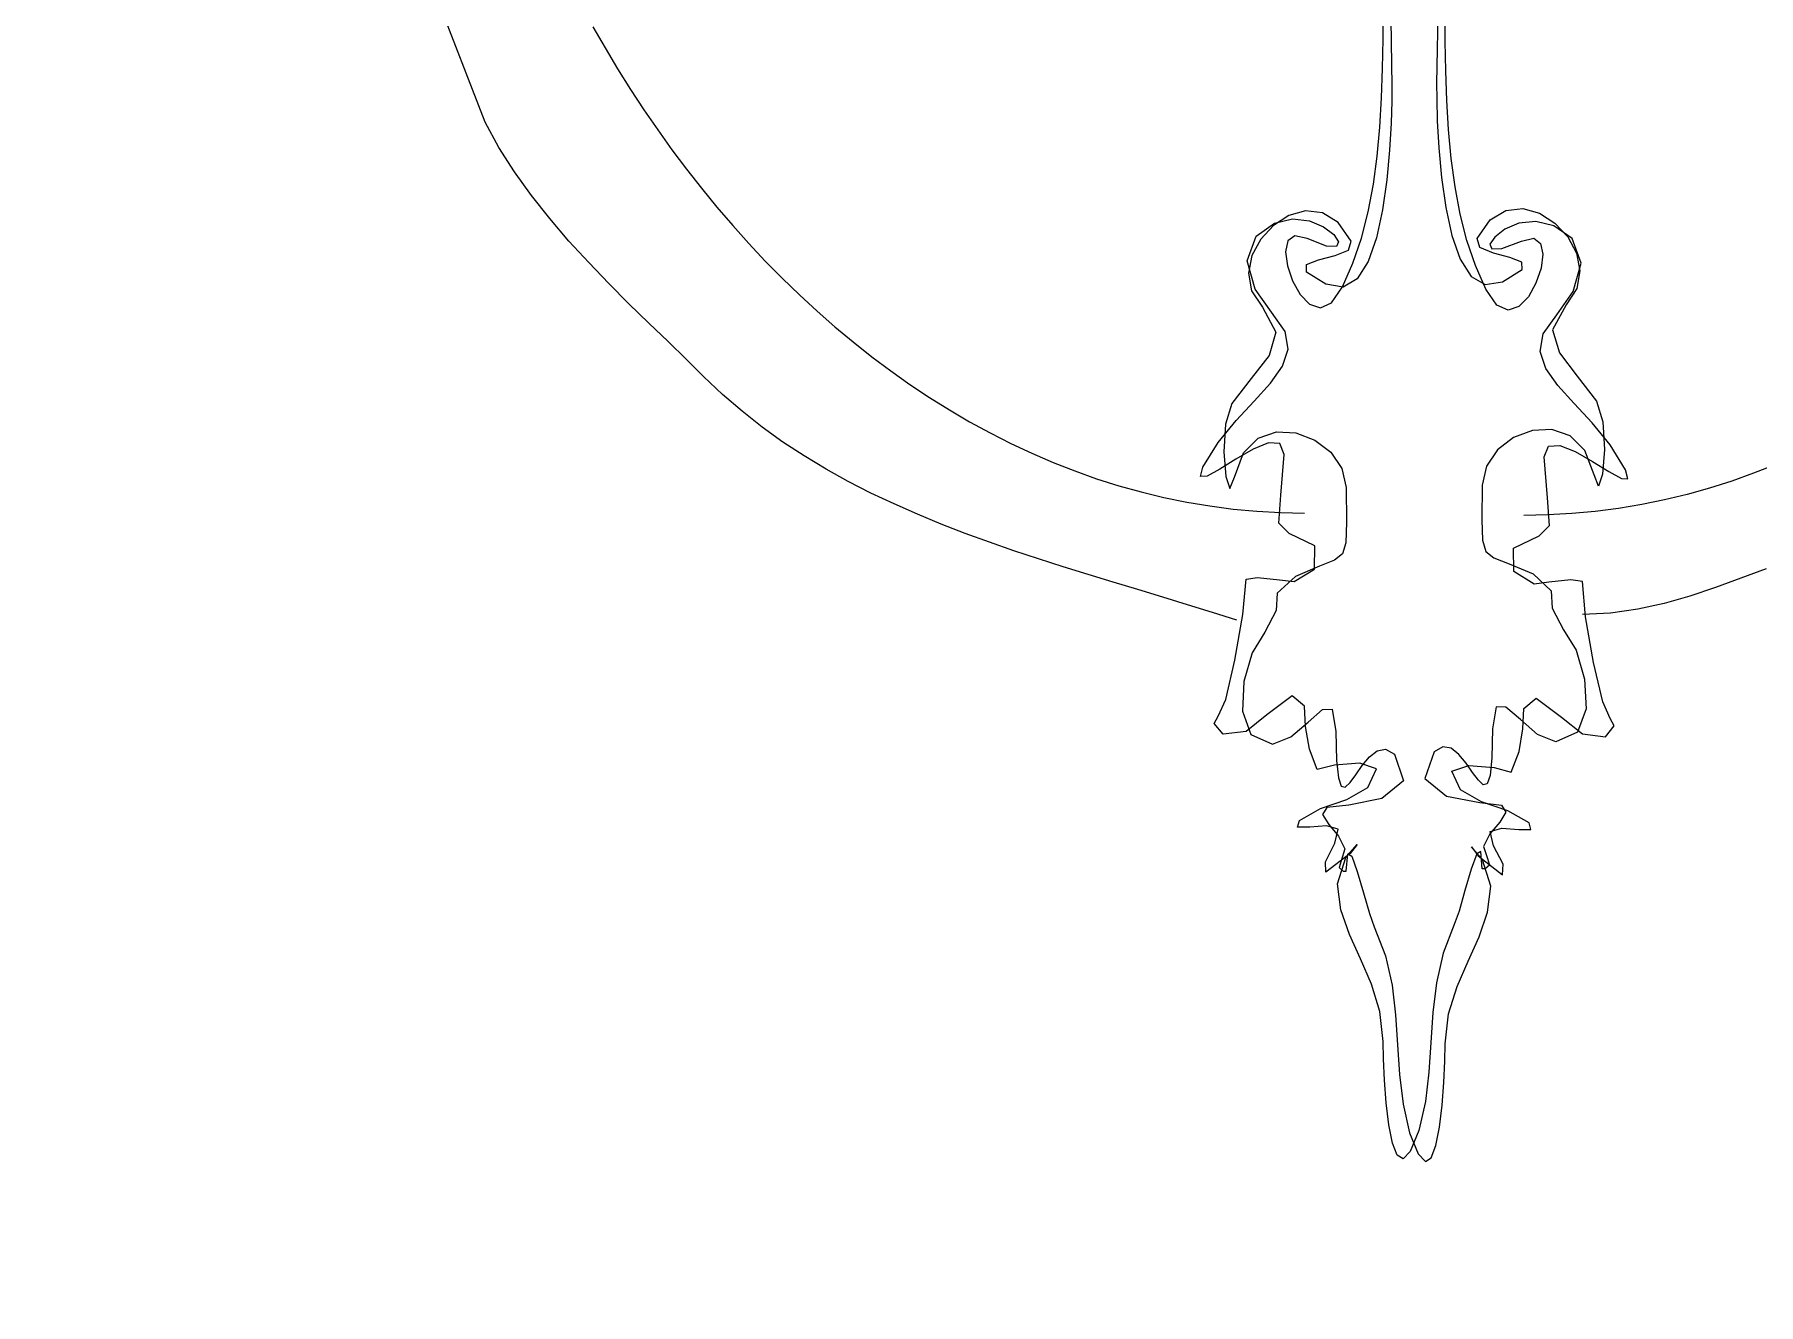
# Model space of a CAD drawing. Header units: centimetres. Extents: x -377343 to 693706, y 194584 to 813780.
# Drawn here: x 142257.5 to 142486.8, y 492334.6 to 492503.4 of the extents above; entities that cross this region are included whole.
import ezdxf

# ---------------------------------------------------------------- set-up
doc = ezdxf.new("R2010")
doc.units = ezdxf.units.CM
doc.layers.add('PIPA', color=11, linetype='Continuous')
doc.layers.add('TEXT', color=7, linetype='Continuous')

msp = doc.modelspace()

# ---------------------------------------------------------------- linework, layer by layer
at = {"layer": 'PIPA', "lineweight": 35, "extrusion": (0, 0.816497, 0.57735), "elevation": 193451.324}
msp.add_lwpolyline([(-421704.212, -325591.681), (-159560.265, -63447.734), (377343.333, -600351.331), (-158232.47, -1135927.133), (-693706.405, -600453.199), (-454216.825, -360963.619)], dxfattribs=at)
at = {"layer": 'TEXT', "color": 2, "linetype": 'Continuous', "lineweight": 13}
for p, q in [((142317.46, 492491.75), (142299.894, 492537.018)), ((142437.386, 492536.094), (142438.062, 492496.57)), ((142437.386, 492536.094), (142438.062, 492496.57)), ((142444.681, 492536.412), (142444.005, 492496.888)), ((142444.681, 492536.412), (142444.005, 492496.888)), ((142331.791, 492504.444), (142333.402, 492501.634)), ((142331.791, 492504.444), (142333.402, 492501.634)), ((142436.897, 492502.808), (142436.911, 492506.684)), ((142436.897, 492502.808), (142436.911, 492506.684)), ((142445.171, 492502.489), (142445.156, 492506.366)), ((142445.171, 492502.489), (142445.156, 492506.366)), ((142436.835, 492498.898), (142436.897, 492502.808)), ((142436.835, 492498.898), (142436.897, 492502.808)), ((142445.232, 492498.58), (142445.171, 492502.489)), ((142445.232, 492498.58), (142445.171, 492502.489)), ((142333.402, 492501.634), (142335.07, 492498.855)), ((142333.402, 492501.634), (142335.07, 492498.855)), ((142335.07, 492498.855), (142336.794, 492496.109)), ((142335.07, 492498.855), (142336.794, 492496.109)), ((142436.701, 492494.985), (142436.835, 492498.898)), ((142436.701, 492494.985), (142436.835, 492498.898)), ((142445.366, 492494.667), (142445.232, 492498.58)), ((142445.366, 492494.667), (142445.232, 492498.58)), ((142336.794, 492496.109), (142338.574, 492493.4)), ((142336.794, 492496.109), (142338.574, 492493.4)), ((142438.062, 492496.57), (142438.044, 492494.573)), ((142438.062, 492496.57), (142438.044, 492494.573)), ((142444.005, 492496.888), (142444.023, 492494.891)), ((142444.005, 492496.888), (142444.023, 492494.891)), ((142338.574, 492493.4), (142340.408, 492490.728)), ((142338.574, 492493.4), (142340.408, 492490.728)), ((142436.468, 492491.096), (142436.701, 492494.985)), ((142436.468, 492491.096), (142436.701, 492494.985)), ((142438.044, 492494.573), (142437.959, 492491.624)), ((142438.044, 492494.573), (142437.959, 492491.624)), ((142444.023, 492494.891), (142444.108, 492491.942)), ((142444.023, 492494.891), (142444.108, 492491.942)), ((142445.599, 492490.778), (142445.366, 492494.667)), ((142445.599, 492490.778), (142445.366, 492494.667)), ((142319.284, 492488.415), (142317.46, 492491.75)), ((142340.408, 492490.728), (142342.297, 492488.098)), ((142340.408, 492490.728), (142342.297, 492488.098)), ((142436.109, 492487.26), (142436.468, 492491.096)), ((142436.109, 492487.26), (142436.468, 492491.096)), ((142437.959, 492491.624), (142437.761, 492488.026)), ((142437.959, 492491.624), (142437.761, 492488.026)), ((142444.108, 492491.942), (142444.306, 492488.344)), ((142444.108, 492491.942), (142444.306, 492488.344)), ((142445.958, 492486.942), (142445.599, 492490.778)), ((142445.958, 492486.942), (142445.599, 492490.778)), ((142321.349, 492485.166), (142319.284, 492488.415)), ((142342.297, 492488.098), (142344.239, 492485.511)), ((142342.297, 492488.098), (142344.239, 492485.511)), ((142435.598, 492483.505), (142436.109, 492487.26)), ((142435.598, 492483.505), (142436.109, 492487.26)), ((142437.761, 492488.026), (142437.402, 492484.084)), ((142437.761, 492488.026), (142437.402, 492484.084)), ((142444.306, 492488.344), (142444.665, 492484.402)), ((142444.306, 492488.344), (142444.665, 492484.402)), ((142446.469, 492483.186), (142445.958, 492486.942)), ((142446.469, 492483.186), (142445.958, 492486.942)), ((142323.615, 492482.007), (142321.349, 492485.166)), ((142344.239, 492485.511), (142346.233, 492482.969)), ((142344.239, 492485.511), (142346.233, 492482.969)), ((142437.402, 492484.084), (142436.837, 492480.101)), ((142437.402, 492484.084), (142436.837, 492480.101)), ((142444.665, 492484.402), (142445.23, 492480.419)), ((142444.665, 492484.402), (142445.23, 492480.419)), ((142326.044, 492478.938), (142323.615, 492482.007)), ((142346.233, 492482.969), (142348.279, 492480.475)), ((142346.233, 492482.969), (142348.279, 492480.475)), ((142434.908, 492479.859), (142435.598, 492483.505)), ((142434.908, 492479.859), (142435.598, 492483.505)), ((142447.159, 492479.541), (142446.469, 492483.186)), ((142447.159, 492479.541), (142446.469, 492483.186)), ((142348.279, 492480.475), (142350.376, 492478.032)), ((142348.279, 492480.475), (142350.376, 492478.032)), ((142424.36, 492479.341), (142422.311, 492478.032)), ((142424.36, 492479.341), (142422.311, 492478.032)), ((142426.591, 492479.961), (142424.36, 492479.341)), ((142426.591, 492479.961), (142424.36, 492479.341)), ((142428.833, 492479.719), (142426.591, 492479.961)), ((142428.833, 492479.719), (142426.591, 492479.961)), ((142430.912, 492478.444), (142428.833, 492479.719)), ((142430.912, 492478.444), (142428.833, 492479.719)), ((142434.014, 492476.351), (142434.908, 492479.859)), ((142434.014, 492476.351), (142434.908, 492479.859)), ((142436.837, 492480.101), (142436.019, 492476.381)), ((142436.837, 492480.101), (142436.019, 492476.381)), ((142445.23, 492480.419), (142446.048, 492476.7)), ((142445.23, 492480.419), (142446.048, 492476.7)), ((142448.053, 492476.033), (142447.159, 492479.541)), ((142448.053, 492476.033), (142447.159, 492479.541)), ((142451.155, 492478.762), (142453.235, 492480.037)), ((142451.155, 492478.762), (142453.235, 492480.037)), ((142453.235, 492480.037), (142455.476, 492480.279)), ((142453.235, 492480.037), (142455.476, 492480.279)), ((142455.476, 492480.279), (142457.707, 492479.659)), ((142455.476, 492480.279), (142457.707, 492479.659)), ((142457.707, 492479.659), (142459.756, 492478.35)), ((142457.707, 492479.659), (142459.756, 492478.35)), ((142328.594, 492475.964), (142326.044, 492478.938)), ((142350.376, 492478.032), (142352.523, 492475.641)), ((142350.376, 492478.032), (142352.523, 492475.641)), ((142420.02, 492476.619), (142422.443, 492478.32)), ((142420.02, 492476.619), (142422.443, 492478.32)), ((142422.311, 492478.032), (142420.617, 492476.206)), ((142422.311, 492478.032), (142420.617, 492476.206)), ((142422.443, 492478.32), (142424.863, 492478.892)), ((142422.443, 492478.32), (142424.863, 492478.892)), ((142424.863, 492478.892), (142427.102, 492478.633)), ((142424.863, 492478.892), (142427.102, 492478.633)), ((142427.102, 492478.633), (142428.982, 492477.84)), ((142427.102, 492478.633), (142428.982, 492477.84)), ((142428.982, 492477.84), (142430.326, 492476.811)), ((142428.982, 492477.84), (142430.326, 492476.811)), ((142432.657, 492475.963), (142430.912, 492478.444)), ((142432.657, 492475.963), (142430.912, 492478.444)), ((142449.41, 492476.281), (142451.155, 492478.762)), ((142449.41, 492476.281), (142451.155, 492478.762)), ((142453.085, 492477.522), (142451.741, 492476.493)), ((142453.085, 492477.522), (142451.741, 492476.493)), ((142454.965, 492478.315), (142453.085, 492477.522)), ((142454.965, 492478.315), (142453.085, 492477.522)), ((142457.204, 492478.574), (142454.965, 492478.315)), ((142457.204, 492478.574), (142454.965, 492478.315)), ((142459.624, 492478.002), (142457.204, 492478.574)), ((142459.624, 492478.002), (142457.204, 492478.574)), ((142462.047, 492476.3), (142459.624, 492478.002)), ((142462.047, 492476.3), (142459.624, 492478.002)), ((142459.756, 492478.35), (142461.45, 492476.524)), ((142459.756, 492478.35), (142461.45, 492476.524)), ((142331.227, 492473.086), (142328.594, 492475.964)), ((142352.523, 492475.641), (142354.718, 492473.305)), ((142352.523, 492475.641), (142354.718, 492473.305)), ((142418.819, 492473.315), (142420.02, 492476.619)), ((142418.819, 492473.315), (142420.02, 492476.619)), ((142420.617, 492476.206), (142419.45, 492474.035)), ((142420.617, 492476.206), (142419.45, 492474.035)), ((142424.22, 492475.97), (142423.925, 492474.533)), ((142424.22, 492475.97), (142423.925, 492474.533)), ((142425.139, 492476.657), (142424.22, 492475.97)), ((142425.139, 492476.657), (142424.22, 492475.97)), ((142426.777, 492476.281), (142425.139, 492476.657)), ((142426.777, 492476.281), (142425.139, 492476.657)), ((142429.359, 492475.28), (142426.777, 492476.281)), ((142429.359, 492475.28), (142426.777, 492476.281)), ((142430.692, 492475.233), (142429.359, 492475.28)), ((142430.692, 492475.233), (142429.359, 492475.28)), ((142430.326, 492476.811), (142430.955, 492475.843)), ((142430.326, 492476.811), (142430.955, 492475.843)), ((142430.505, 492474.023), (142432.289, 492474.763)), ((142430.505, 492474.023), (142432.289, 492474.763)), ((142430.955, 492475.843), (142430.692, 492475.233)), ((142430.955, 492475.843), (142430.692, 492475.233)), ((142432.289, 492474.763), (142432.657, 492475.963)), ((142432.289, 492474.763), (142432.657, 492475.963)), ((142432.889, 492473.009), (142434.014, 492476.351)), ((142432.889, 492473.009), (142434.014, 492476.351)), ((142436.019, 492476.381), (142434.9, 492473.23)), ((142436.019, 492476.381), (142434.9, 492473.23)), ((142446.048, 492476.7), (142447.167, 492473.548)), ((142446.048, 492476.7), (142447.167, 492473.548)), ((142449.178, 492472.691), (142448.053, 492476.033)), ((142449.178, 492472.691), (142448.053, 492476.033)), ((142449.778, 492475.081), (142449.41, 492476.281)), ((142449.778, 492475.081), (142449.41, 492476.281)), ((142451.562, 492474.341), (142449.778, 492475.081)), ((142451.562, 492474.341), (142449.778, 492475.081)), ((142451.741, 492476.493), (142451.112, 492475.525)), ((142451.741, 492476.493), (142451.112, 492475.525)), ((142451.112, 492475.525), (142451.375, 492474.915)), ((142451.112, 492475.525), (142451.375, 492474.915)), ((142451.375, 492474.915), (142452.708, 492474.962)), ((142451.375, 492474.915), (142452.708, 492474.962)), ((142452.708, 492474.962), (142455.29, 492475.963)), ((142452.708, 492474.962), (142455.29, 492475.963)), ((142455.29, 492475.963), (142456.928, 492476.339)), ((142455.29, 492475.963), (142456.928, 492476.339)), ((142456.928, 492476.339), (142457.847, 492475.652)), ((142456.928, 492476.339), (142457.847, 492475.652)), ((142457.847, 492475.652), (142458.142, 492474.214)), ((142457.847, 492475.652), (142458.142, 492474.214)), ((142461.45, 492476.524), (142462.617, 492474.353)), ((142461.45, 492476.524), (142462.617, 492474.353)), ((142463.248, 492472.997), (142462.047, 492476.3)), ((142463.248, 492472.997), (142462.047, 492476.3)), ((142333.901, 492470.306), (142331.227, 492473.086)), ((142354.718, 492473.305), (142356.963, 492471.027)), ((142354.718, 492473.305), (142356.963, 492471.027)), ((142419.87, 492469.562), (142418.819, 492473.315)), ((142419.87, 492469.562), (142418.819, 492473.315)), ((142419.45, 492474.035), (142418.982, 492471.693)), ((142419.45, 492474.035), (142418.982, 492471.693)), ((142423.925, 492474.533), (142424.16, 492472.659)), ((142423.925, 492474.533), (142424.16, 492472.659)), ((142424.16, 492472.659), (142424.834, 492470.664)), ((142424.16, 492472.659), (142424.834, 492470.664)), ((142426.69, 492471.841), (142426.701, 492472.835)), ((142426.69, 492471.841), (142426.701, 492472.835)), ((142426.701, 492472.835), (142428.307, 492473.471)), ((142426.701, 492472.835), (142428.307, 492473.471)), ((142428.307, 492473.471), (142430.505, 492474.023)), ((142428.307, 492473.471), (142430.505, 492474.023)), ((142431.506, 492469.862), (142432.889, 492473.009)), ((142431.506, 492469.862), (142432.889, 492473.009)), ((142434.9, 492473.23), (142433.435, 492470.949)), ((142434.9, 492473.23), (142433.435, 492470.949)), ((142447.167, 492473.548), (142448.632, 492471.267)), ((142447.167, 492473.548), (142448.632, 492471.267)), ((142450.561, 492469.544), (142449.178, 492472.691)), ((142450.561, 492469.544), (142449.178, 492472.691)), ((142453.76, 492473.789), (142451.562, 492474.341)), ((142453.76, 492473.789), (142451.562, 492474.341)), ((142455.366, 492473.153), (142453.76, 492473.789)), ((142455.366, 492473.153), (142453.76, 492473.789)), ((142455.377, 492472.16), (142455.366, 492473.153)), ((142455.377, 492472.16), (142455.366, 492473.153)), ((142457.907, 492472.341), (142457.233, 492470.346)), ((142457.907, 492472.341), (142457.233, 492470.346)), ((142458.142, 492474.214), (142457.907, 492472.341)), ((142458.142, 492474.214), (142457.907, 492472.341)), ((142462.197, 492469.244), (142463.248, 492472.997)), ((142462.197, 492469.244), (142463.248, 492472.997)), ((142462.617, 492474.353), (142463.085, 492472.011)), ((142462.617, 492474.353), (142463.085, 492472.011)), ((142336.579, 492467.628), (142333.901, 492470.306)), ((142356.963, 492471.027), (142359.254, 492468.809)), ((142356.963, 492471.027), (142359.254, 492468.809)), ((142418.982, 492471.693), (142419.385, 492469.35)), ((142418.982, 492471.693), (142419.385, 492469.35)), ((142424.834, 492470.664), (142425.852, 492468.862)), ((142424.834, 492470.664), (142425.852, 492468.862)), ((142429.278, 492470.22), (142426.69, 492471.841)), ((142429.278, 492470.22), (142426.69, 492471.841)), ((142431.577, 492469.845), (142429.278, 492470.22)), ((142431.577, 492469.845), (142429.278, 492470.22)), ((142433.435, 492470.949), (142431.577, 492469.845)), ((142433.435, 492470.949), (142431.577, 492469.845)), ((142448.632, 492471.267), (142450.49, 492470.163)), ((142448.632, 492471.267), (142450.49, 492470.163)), ((142450.49, 492470.163), (142452.789, 492470.538)), ((142450.49, 492470.163), (142452.789, 492470.538)), ((142452.789, 492470.538), (142455.377, 492472.16)), ((142452.789, 492470.538), (142455.377, 492472.16)), ((142457.233, 492470.346), (142456.215, 492468.544)), ((142457.233, 492470.346), (142456.215, 492468.544)), ((142463.085, 492472.011), (142462.682, 492469.668)), ((142463.085, 492472.011), (142462.682, 492469.668)), ((142359.254, 492468.809), (142361.593, 492466.654)), ((142359.254, 492468.809), (142361.593, 492466.654)), ((142419.385, 492469.35), (142420.833, 492467.179)), ((142419.385, 492469.35), (142420.833, 492467.179)), ((142422.047, 492466.484), (142419.87, 492469.562)), ((142422.047, 492466.484), (142419.87, 492469.562)), ((142425.852, 492468.862), (142427.122, 492467.567)), ((142425.852, 492468.862), (142427.122, 492467.567)), ((142428.549, 492467.092), (142430.042, 492467.752)), ((142428.549, 492467.092), (142430.042, 492467.752)), ((142430.042, 492467.752), (142431.506, 492469.862)), ((142430.042, 492467.752), (142431.506, 492469.862)), ((142452.025, 492467.434), (142450.561, 492469.544)), ((142452.025, 492467.434), (142450.561, 492469.544)), ((142456.215, 492468.544), (142454.945, 492467.249)), ((142456.215, 492468.544), (142454.945, 492467.249)), ((142460.02, 492466.166), (142462.197, 492469.244)), ((142460.02, 492466.166), (142462.197, 492469.244)), ((142462.682, 492469.668), (142461.234, 492467.497)), ((142462.682, 492469.668), (142461.234, 492467.497)), ((142339.218, 492465.052), (142336.579, 492467.628)), ((142361.593, 492466.654), (142363.977, 492464.562)), ((142361.593, 492466.654), (142363.977, 492464.562)), ((142420.833, 492467.179), (142422.622, 492463.843)), ((142420.833, 492467.179), (142422.622, 492463.843)), ((142423.886, 492463.95), (142422.047, 492466.484)), ((142423.886, 492463.95), (142422.047, 492466.484)), ((142427.122, 492467.567), (142428.549, 492467.092)), ((142427.122, 492467.567), (142428.549, 492467.092)), ((142453.518, 492466.774), (142452.025, 492467.434)), ((142453.518, 492466.774), (142452.025, 492467.434)), ((142454.945, 492467.249), (142453.518, 492466.774)), ((142454.945, 492467.249), (142453.518, 492466.774)), ((142458.181, 492463.632), (142460.02, 492466.166)), ((142458.181, 492463.632), (142460.02, 492466.166)), ((142461.234, 492467.497), (142459.445, 492464.161)), ((142461.234, 492467.497), (142459.445, 492464.161)), ((142341.78, 492462.582), (142339.218, 492465.052)), ((142363.977, 492464.562), (142366.407, 492462.539)), ((142363.977, 492464.562), (142366.407, 492462.539)), ((142422.622, 492463.843), (142421.72, 492460.761)), ((142422.622, 492463.843), (142421.72, 492460.761)), ((142424.28, 492461.601), (142423.886, 492463.95)), ((142424.28, 492461.601), (142423.886, 492463.95)), ((142457.787, 492461.283), (142458.181, 492463.632)), ((142457.787, 492461.283), (142458.181, 492463.632)), ((142459.445, 492464.161), (142460.347, 492461.079)), ((142459.445, 492464.161), (142460.347, 492461.079)), ((142344.225, 492460.22), (142341.78, 492462.582)), ((142366.407, 492462.539), (142368.881, 492460.584)), ((142366.407, 492462.539), (142368.881, 492460.584)), ((142423.526, 492459.34), (142424.28, 492461.601)), ((142423.526, 492459.34), (142424.28, 492461.601)), ((142458.541, 492459.022), (142457.787, 492461.283)), ((142458.541, 492459.022), (142457.787, 492461.283)), ((142460.347, 492461.079), (142462.707, 492457.996)), ((142460.347, 492461.079), (142462.707, 492457.996)), ((142346.513, 492457.969), (142344.225, 492460.22)), ((142368.881, 492460.584), (142371.399, 492458.702)), ((142368.881, 492460.584), (142371.399, 492458.702)), ((142371.399, 492458.702), (142373.959, 492456.894)), ((142371.399, 492458.702), (142373.959, 492456.894)), ((142421.72, 492460.761), (142419.36, 492457.678)), ((142421.72, 492460.761), (142419.36, 492457.678)), ((142421.92, 492457.067), (142423.526, 492459.34)), ((142421.92, 492457.067), (142423.526, 492459.34)), ((142460.147, 492456.749), (142458.541, 492459.022)), ((142460.147, 492456.749), (142458.541, 492459.022)), ((142349.026, 492455.576), (142346.513, 492457.969)), ((142373.959, 492456.894), (142376.561, 492455.162)), ((142373.959, 492456.894), (142376.561, 492455.162)), ((142419.36, 492457.678), (142416.779, 492454.342)), ((142419.36, 492457.678), (142416.779, 492454.342)), ((142419.761, 492454.683), (142421.92, 492457.067)), ((142419.761, 492454.683), (142421.92, 492457.067)), ((142462.306, 492454.365), (142460.147, 492456.749)), ((142462.306, 492454.365), (142460.147, 492456.749)), ((142462.707, 492457.996), (142465.288, 492454.66)), ((142462.707, 492457.996), (142465.288, 492454.66)), ((142351.625, 492453.329), (142349.026, 492455.576)), ((142376.561, 492455.162), (142379.205, 492453.51)), ((142376.561, 492455.162), (142379.205, 492453.51)), ((142416.779, 492454.342), (142415.939, 492451.604)), ((142416.779, 492454.342), (142415.939, 492451.604)), ((142417.344, 492452.09), (142419.761, 492454.683)), ((142417.344, 492452.09), (142419.761, 492454.683)), ((142464.723, 492451.772), (142462.306, 492454.365)), ((142464.723, 492451.772), (142462.306, 492454.365)), ((142465.288, 492454.66), (142466.128, 492451.923)), ((142465.288, 492454.66), (142466.128, 492451.923)), ((142354.307, 492451.22), (142351.625, 492453.329)), ((142379.205, 492453.51), (142381.889, 492451.939)), ((142379.205, 492453.51), (142381.889, 492451.939)), ((142381.889, 492451.939), (142384.612, 492450.453)), ((142381.889, 492451.939), (142384.612, 492450.453)), ((142414.967, 492449.187), (142417.344, 492452.09)), ((142414.967, 492449.187), (142417.344, 492452.09)), ((142467.1, 492448.869), (142464.723, 492451.772)), ((142467.1, 492448.869), (142464.723, 492451.772)), ((142466.128, 492451.923), (142466.336, 492448.244)), ((142466.128, 492451.923), (142466.336, 492448.244)), ((142357.065, 492449.239), (142354.307, 492451.22)), ((142384.612, 492450.453), (142387.374, 492449.052)), ((142384.612, 492450.453), (142387.374, 492449.052)), ((142415.939, 492451.604), (142415.731, 492447.926)), ((142415.939, 492451.604), (142415.731, 492447.926)), ((142418.338, 492447.785), (142420.295, 492449.75)), ((142418.338, 492447.785), (142420.295, 492449.75)), ((142420.295, 492449.75), (142422.711, 492450.591)), ((142420.295, 492449.75), (142422.711, 492450.591)), ((142422.711, 492450.591), (142425.309, 492450.457)), ((142422.711, 492450.591), (142425.309, 492450.457)), ((142425.309, 492450.457), (142427.812, 492449.501)), ((142425.309, 492450.457), (142427.812, 492449.501)), ((142427.812, 492449.501), (142429.944, 492447.871)), ((142427.812, 492449.501), (142429.944, 492447.871)), ((142454.255, 492449.819), (142452.124, 492448.189)), ((142454.255, 492449.819), (142452.124, 492448.189)), ((142456.758, 492450.775), (142454.255, 492449.819)), ((142456.758, 492450.775), (142454.255, 492449.819)), ((142459.356, 492450.909), (142456.758, 492450.775)), ((142459.356, 492450.909), (142456.758, 492450.775)), ((142461.772, 492450.068), (142459.356, 492450.909)), ((142461.772, 492450.068), (142459.356, 492450.909)), ((142463.729, 492448.103), (142461.772, 492450.068)), ((142463.729, 492448.103), (142461.772, 492450.068)), ((142359.896, 492447.38), (142357.065, 492449.239)), ((142362.793, 492445.634), (142359.896, 492447.38)), ((142387.374, 492449.052), (142390.174, 492447.741)), ((142387.374, 492449.052), (142390.174, 492447.741)), ((142390.174, 492447.741), (142393.011, 492446.52)), ((142390.174, 492447.741), (142393.011, 492446.52)), ((142412.926, 492445.877), (142414.967, 492449.187)), ((142412.926, 492445.877), (142414.967, 492449.187)), ((142415.731, 492447.926), (142415.976, 492444.637)), ((142415.731, 492447.926), (142415.976, 492444.637)), ((142417.117, 492444.545), (142418.338, 492447.785)), ((142417.117, 492444.545), (142418.338, 492447.785)), ((142419.603, 492448.279), (142417.318, 492446.975)), ((142419.603, 492448.279), (142417.318, 492446.975)), ((142421.667, 492449.107), (142419.603, 492448.279)), ((142421.667, 492449.107), (142419.603, 492448.279)), ((142423.161, 492449.018), (142421.667, 492449.107)), ((142423.161, 492449.018), (142421.667, 492449.107)), ((142423.736, 492447.566), (142423.161, 492449.018)), ((142423.736, 492447.566), (142423.161, 492449.018)), ((142423.311, 492442.149), (142423.736, 492447.566)), ((142423.311, 492442.149), (142423.736, 492447.566)), ((142429.944, 492447.871), (142431.425, 492445.719)), ((142429.944, 492447.871), (142431.425, 492445.719)), ((142452.124, 492448.189), (142450.642, 492446.037)), ((142452.124, 492448.189), (142450.642, 492446.037)), ((142458.331, 492447.248), (142458.906, 492448.7)), ((142458.331, 492447.248), (142458.906, 492448.7)), ((142458.756, 492441.83), (142458.331, 492447.248)), ((142458.756, 492441.83), (142458.331, 492447.248)), ((142458.906, 492448.7), (142460.4, 492448.789)), ((142458.906, 492448.7), (142460.4, 492448.789)), ((142460.4, 492448.789), (142462.464, 492447.961)), ((142460.4, 492448.789), (142462.464, 492447.961)), ((142462.464, 492447.961), (142464.749, 492446.657)), ((142462.464, 492447.961), (142464.749, 492446.657)), ((142464.95, 492444.864), (142463.729, 492448.103)), ((142464.95, 492444.864), (142463.729, 492448.103)), ((142466.336, 492448.244), (142466.09, 492444.955)), ((142466.336, 492448.244), (142466.09, 492444.955)), ((142469.141, 492445.559), (142467.1, 492448.869)), ((142469.141, 492445.559), (142467.1, 492448.869)), ((142365.753, 492443.994), (142362.793, 492445.634)), ((142393.011, 492446.52), (142395.884, 492445.393)), ((142393.011, 492446.52), (142395.884, 492445.393)), ((142395.884, 492445.393), (142398.793, 492444.362)), ((142395.884, 492445.393), (142398.793, 492444.362)), ((142412.615, 492444.647), (142412.926, 492445.877)), ((142412.615, 492444.647), (142412.926, 492445.877)), ((142415.159, 492445.639), (142413.475, 492444.716)), ((142415.159, 492445.639), (142413.475, 492444.716)), ((142417.318, 492446.975), (142415.159, 492445.639)), ((142417.318, 492446.975), (142415.159, 492445.639)), ((142431.425, 492445.719), (142431.981, 492443.194)), ((142431.425, 492445.719), (142431.981, 492443.194)), ((142450.642, 492446.037), (142450.086, 492443.512)), ((142450.642, 492446.037), (142450.086, 492443.512)), ((142464.749, 492446.657), (142466.908, 492445.321)), ((142464.749, 492446.657), (142466.908, 492445.321)), ((142465.569, 492443.385), (142464.95, 492444.864)), ((142465.569, 492443.385), (142464.95, 492444.864)), ((142466.09, 492444.955), (142465.569, 492443.385)), ((142466.09, 492444.955), (142465.569, 492443.385)), ((142466.908, 492445.321), (142468.592, 492444.398)), ((142466.908, 492445.321), (142468.592, 492444.398)), ((142469.452, 492444.329), (142469.141, 492445.559)), ((142469.452, 492444.329), (142469.141, 492445.559)), ((142486.183, 492445.075), (142483.274, 492444.044)), ((142486.183, 492445.075), (142483.274, 492444.044)), ((142489.056, 492446.202), (142486.183, 492445.075)), ((142489.056, 492446.202), (142486.183, 492445.075)), ((142368.769, 492442.45), (142365.753, 492443.994)), ((142398.793, 492444.362), (142401.737, 492443.429)), ((142398.793, 492444.362), (142401.737, 492443.429)), ((142401.737, 492443.429), (142404.714, 492442.598)), ((142401.737, 492443.429), (142404.714, 492442.598)), ((142404.714, 492442.598), (142407.725, 492441.869)), ((142404.714, 492442.598), (142407.725, 492441.869)), ((142413.475, 492444.716), (142412.615, 492444.647)), ((142413.475, 492444.716), (142412.615, 492444.647)), ((142415.976, 492444.637), (142416.498, 492443.067)), ((142415.976, 492444.637), (142416.498, 492443.067)), ((142416.498, 492443.067), (142417.117, 492444.545)), ((142416.498, 492443.067), (142417.117, 492444.545)), ((142431.981, 492443.194), (142432.02, 492438.588)), ((142431.981, 492443.194), (142432.02, 492438.588)), ((142450.086, 492443.512), (142450.047, 492438.906)), ((142450.086, 492443.512), (142450.047, 492438.906)), ((142468.592, 492444.398), (142469.452, 492444.329)), ((142468.592, 492444.398), (142469.452, 492444.329)), ((142480.33, 492443.111), (142477.353, 492442.279)), ((142480.33, 492443.111), (142477.353, 492442.279)), ((142483.274, 492444.044), (142480.33, 492443.111)), ((142483.274, 492444.044), (142480.33, 492443.111)), ((142371.838, 492440.996), (142368.769, 492442.45)), ((142374.953, 492439.624), (142371.838, 492440.996)), ((142407.725, 492441.869), (142410.768, 492441.245)), ((142407.725, 492441.869), (142410.768, 492441.245)), ((142410.768, 492441.245), (142413.842, 492440.73)), ((142410.768, 492441.245), (142413.842, 492440.73)), ((142413.842, 492440.73), (142416.947, 492440.325)), ((142413.842, 492440.73), (142416.947, 492440.325)), ((142416.947, 492440.325), (142420.082, 492440.033)), ((142416.947, 492440.325), (142420.082, 492440.033)), ((142423.036, 492438.458), (142423.311, 492442.149)), ((142423.036, 492438.458), (142423.311, 492442.149)), ((142459.032, 492438.139), (142458.756, 492441.83)), ((142459.032, 492438.139), (142458.756, 492441.83)), ((142468.225, 492440.412), (142465.12, 492440.007)), ((142468.225, 492440.412), (142465.12, 492440.007)), ((142471.299, 492440.927), (142468.225, 492440.412)), ((142471.299, 492440.927), (142468.225, 492440.412)), ((142474.342, 492441.551), (142471.299, 492440.927)), ((142474.342, 492441.551), (142471.299, 492440.927)), ((142477.353, 492442.279), (142474.342, 492441.551)), ((142477.353, 492442.279), (142474.342, 492441.551)), ((142378.111, 492438.324), (142374.953, 492439.624)), ((142381.305, 492437.09), (142378.111, 492438.324)), ((142420.082, 492440.033), (142423.246, 492439.856)), ((142420.082, 492440.033), (142423.246, 492439.856)), ((142424.412, 492437.094), (142423.036, 492438.458)), ((142424.412, 492437.094), (142423.036, 492438.458)), ((142423.246, 492439.856), (142426.439, 492439.796)), ((142423.246, 492439.856), (142426.439, 492439.796)), ((142432.02, 492438.588), (142431.956, 492435.85)), ((142432.02, 492438.588), (142431.956, 492435.85)), ((142450.047, 492438.906), (142450.111, 492436.168)), ((142450.047, 492438.906), (142450.111, 492436.168)), ((142458.821, 492439.538), (142455.628, 492439.478)), ((142458.821, 492439.538), (142455.628, 492439.478)), ((142457.655, 492436.776), (142459.032, 492438.139)), ((142457.655, 492436.776), (142459.032, 492438.139)), ((142461.985, 492439.715), (142458.821, 492439.538)), ((142461.985, 492439.715), (142458.821, 492439.538)), ((142465.12, 492440.007), (142461.985, 492439.715)), ((142465.12, 492440.007), (142461.985, 492439.715)), ((142384.531, 492435.913), (142381.305, 492437.09)), ((142387.785, 492434.786), (142384.531, 492435.913)), ((142427.815, 492435.43), (142424.412, 492437.094)), ((142427.815, 492435.43), (142424.412, 492437.094)), ((142431.956, 492435.85), (142431.516, 492434.369)), ((142431.956, 492435.85), (142431.516, 492434.369)), ((142450.111, 492436.168), (142450.55, 492434.687)), ((142450.111, 492436.168), (142450.55, 492434.687)), ((142454.252, 492435.112), (142457.655, 492436.776)), ((142454.252, 492435.112), (142457.655, 492436.776)), ((142391.06, 492433.7), (142387.785, 492434.786)), ((142394.352, 492432.647), (142391.06, 492433.7)), ((142427.765, 492432.339), (142427.815, 492435.43)), ((142427.765, 492432.339), (142427.815, 492435.43)), ((142430.43, 492433.535), (142428.423, 492432.739)), ((142430.43, 492433.535), (142428.423, 492432.739)), ((142431.516, 492434.369), (142430.43, 492433.535)), ((142431.516, 492434.369), (142430.43, 492433.535)), ((142450.55, 492434.687), (142451.638, 492433.853)), ((142450.55, 492434.687), (142451.638, 492433.853)), ((142451.638, 492433.853), (142453.644, 492433.057)), ((142451.638, 492433.853), (142453.644, 492433.057)), ((142454.302, 492432.021), (142454.252, 492435.112)), ((142454.302, 492432.021), (142454.252, 492435.112)), ((142397.657, 492431.619), (142394.352, 492432.647)), ((142400.968, 492430.609), (142397.657, 492431.619)), ((142418.669, 492431.013), (142420.183, 492431.226)), ((142418.669, 492431.013), (142420.183, 492431.226)), ((142420.183, 492431.226), (142423.123, 492430.913)), ((142420.183, 492431.226), (142423.123, 492430.913)), ((142425.225, 492431.37), (142422.822, 492429.143)), ((142425.225, 492431.37), (142422.822, 492429.143)), ((142425.087, 492430.675), (142427.765, 492432.339)), ((142425.087, 492430.675), (142427.765, 492432.339)), ((142428.423, 492432.739), (142425.225, 492431.37)), ((142428.423, 492432.739), (142425.225, 492431.37)), ((142453.644, 492433.057), (142456.842, 492431.689)), ((142453.644, 492433.057), (142456.842, 492431.689)), ((142456.98, 492430.357), (142454.302, 492432.021)), ((142456.98, 492430.357), (142454.302, 492432.021)), ((142456.842, 492431.689), (142459.245, 492429.462)), ((142456.842, 492431.689), (142459.245, 492429.462)), ((142484.462, 492431.119), (142481.091, 492429.893)), ((142487.857, 492432.378), (142484.462, 492431.119)), ((142404.281, 492429.608), (142400.968, 492430.609)), ((142407.592, 492428.609), (142404.281, 492429.608)), ((142418.231, 492426.31), (142418.669, 492431.013)), ((142418.231, 492426.31), (142418.669, 492431.013)), ((142422.822, 492429.143), (142422.672, 492426.841)), ((142422.822, 492429.143), (142422.672, 492426.841)), ((142423.123, 492430.913), (142425.087, 492430.675)), ((142423.123, 492430.913), (142425.087, 492430.675)), ((142458.944, 492430.595), (142456.98, 492430.357)), ((142458.944, 492430.595), (142456.98, 492430.357)), ((142461.884, 492430.908), (142458.944, 492430.595)), ((142461.884, 492430.908), (142458.944, 492430.595)), ((142459.245, 492429.462), (142459.395, 492427.159)), ((142459.245, 492429.462), (142459.395, 492427.159)), ((142463.398, 492430.695), (142461.884, 492430.908)), ((142463.398, 492430.695), (142461.884, 492430.908)), ((142463.836, 492425.992), (142463.398, 492430.695)), ((142463.836, 492425.992), (142463.398, 492430.695)), ((142477.711, 492428.757), (142474.286, 492427.772)), ((142481.091, 492429.893), (142477.711, 492428.757)), ((142410.894, 492427.602), (142407.592, 492428.609)), ((142414.183, 492426.582), (142410.894, 492427.602)), ((142417.455, 492425.538), (142414.183, 492426.582)), ((142422.672, 492426.841), (142421.171, 492423.938)), ((142422.672, 492426.841), (142421.171, 492423.938)), ((142459.395, 492427.159), (142460.896, 492424.257)), ((142459.395, 492427.159), (142460.896, 492424.257)), ((142467.164, 492426.486), (142463.398, 492426.303)), ((142470.782, 492426.995), (142467.164, 492426.486)), ((142474.286, 492427.772), (142470.782, 492426.995)), ((142417.191, 492420.245), (142418.231, 492426.31)), ((142417.191, 492420.245), (142418.231, 492426.31)), ((142460.896, 492424.257), (142462.575, 492421.543)), ((142460.896, 492424.257), (142462.575, 492421.543)), ((142464.876, 492419.927), (142463.836, 492425.992)), ((142464.876, 492419.927), (142463.836, 492425.992)), ((142421.171, 492423.938), (142419.493, 492421.225)), ((142421.171, 492423.938), (142419.493, 492421.225)), ((142415.961, 492415.004), (142417.191, 492420.245)), ((142415.961, 492415.004), (142417.191, 492420.245)), ((142419.493, 492421.225), (142418.366, 492417.393)), ((142419.493, 492421.225), (142418.366, 492417.393)), ((142462.575, 492421.543), (142463.701, 492417.711)), ((142462.575, 492421.543), (142463.701, 492417.711)), ((142466.106, 492414.685), (142464.876, 492419.927)), ((142466.106, 492414.685), (142464.876, 492419.927)), ((142418.366, 492417.393), (142418.179, 492413.431)), ((142418.366, 492417.393), (142418.179, 492413.431)), ((142463.701, 492417.711), (142463.888, 492413.749)), ((142463.701, 492417.711), (142463.888, 492413.749)), ((142414.953, 492412.771), (142415.961, 492415.004)), ((142414.953, 492412.771), (142415.961, 492415.004)), ((142424.8, 492415.498), (142421.434, 492412.971)), ((142424.8, 492415.498), (142421.434, 492412.971)), ((142426.439, 492414.122), (142424.8, 492415.498)), ((142426.439, 492414.122), (142424.8, 492415.498)), ((142455.628, 492413.804), (142457.267, 492415.18)), ((142455.628, 492413.804), (142457.267, 492415.18)), ((142457.267, 492415.18), (142460.633, 492412.653)), ((142457.267, 492415.18), (142460.633, 492412.653)), ((142414.415, 492411.795), (142414.953, 492412.771)), ((142414.415, 492411.795), (142414.953, 492412.771)), ((142418.179, 492413.431), (142419.322, 492410.328)), ((142418.179, 492413.431), (142419.322, 492410.328)), ((142421.434, 492412.971), (142418.669, 492410.744)), ((142421.434, 492412.971), (142418.669, 492410.744)), ((142426.576, 492411.407), (142426.439, 492414.122)), ((142426.576, 492411.407), (142426.439, 492414.122)), ((142426.908, 492412.004), (142428.824, 492413.671)), ((142426.908, 492412.004), (142428.824, 492413.671)), ((142428.824, 492413.671), (142430.141, 492413.701)), ((142428.824, 492413.671), (142430.141, 492413.701)), ((142430.141, 492413.701), (142430.63, 492410.764)), ((142430.141, 492413.701), (142430.63, 492410.764)), ((142451.926, 492414.019), (142451.437, 492411.082)), ((142451.926, 492414.019), (142451.437, 492411.082)), ((142453.243, 492413.99), (142451.926, 492414.019)), ((142453.243, 492413.99), (142451.926, 492414.019)), ((142455.159, 492412.322), (142453.243, 492413.99)), ((142455.159, 492412.322), (142453.243, 492413.99)), ((142455.491, 492411.089), (142455.628, 492413.804)), ((142455.491, 492411.089), (142455.628, 492413.804)), ((142463.888, 492413.749), (142462.745, 492410.647)), ((142463.888, 492413.749), (142462.745, 492410.647)), ((142467.114, 492412.453), (142466.106, 492414.685)), ((142467.114, 492412.453), (142466.106, 492414.685)), ((142415.603, 492410.369), (142414.415, 492411.795)), ((142415.603, 492410.369), (142414.415, 492411.795)), ((142418.669, 492410.744), (142415.603, 492410.369)), ((142418.669, 492410.744), (142415.603, 492410.369)), ((142424.619, 492410.028), (142426.908, 492412.004)), ((142424.619, 492410.028), (142426.908, 492412.004)), ((142427.089, 492408.392), (142426.576, 492411.407)), ((142427.089, 492408.392), (142426.576, 492411.407)), ((142430.63, 492410.764), (142430.712, 492406.909)), ((142430.63, 492410.764), (142430.712, 492406.909)), ((142451.437, 492411.082), (142451.355, 492407.227)), ((142451.437, 492411.082), (142451.355, 492407.227)), ((142454.978, 492408.074), (142455.491, 492411.089)), ((142454.978, 492408.074), (142455.491, 492411.089)), ((142457.448, 492410.347), (142455.159, 492412.322)), ((142457.448, 492410.347), (142455.159, 492412.322)), ((142462.745, 492410.647), (142459.883, 492409.393)), ((142462.745, 492410.647), (142459.883, 492409.393)), ((142460.633, 492412.653), (142463.398, 492410.426)), ((142460.633, 492412.653), (142463.398, 492410.426)), ((142463.398, 492410.426), (142466.464, 492410.05)), ((142463.398, 492410.426), (142466.464, 492410.05)), ((142466.464, 492410.05), (142467.652, 492411.477)), ((142466.464, 492410.05), (142467.652, 492411.477)), ((142467.652, 492411.477), (142467.114, 492412.453)), ((142467.652, 492411.477), (142467.114, 492412.453)), ((142419.322, 492410.328), (142422.184, 492409.074)), ((142419.322, 492410.328), (142422.184, 492409.074)), ((142422.184, 492409.074), (142424.619, 492410.028)), ((142422.184, 492409.074), (142424.619, 492410.028)), ((142428.128, 492405.677), (142427.089, 492408.392)), ((142428.128, 492405.677), (142427.089, 492408.392)), ((142435.08, 492407.383), (142436.119, 492408.194)), ((142435.08, 492407.383), (142436.119, 492408.194)), ((142436.119, 492408.194), (142437.229, 492408.396)), ((142436.119, 492408.194), (142437.229, 492408.396)), ((142437.229, 492408.396), (142438.4, 492407.723)), ((142437.229, 492408.396), (142438.4, 492407.723)), ((142444.838, 492408.714), (142443.667, 492408.041)), ((142444.838, 492408.714), (142443.667, 492408.041)), ((142445.948, 492408.512), (142444.838, 492408.714)), ((142445.948, 492408.512), (142444.838, 492408.714)), ((142446.986, 492407.701), (142445.948, 492408.512)), ((142446.986, 492407.701), (142445.948, 492408.512)), ((142459.883, 492409.393), (142457.448, 492410.347)), ((142459.883, 492409.393), (142457.448, 492410.347)), ((142430.419, 492406.257), (142428.128, 492405.677)), ((142430.419, 492406.257), (142428.128, 492405.677)), ((142433.786, 492406.521), (142430.419, 492406.257)), ((142433.786, 492406.521), (142430.419, 492406.257)), ((142430.712, 492406.909), (142430.951, 492404.564)), ((142430.712, 492406.909), (142430.951, 492404.564)), ((142433.261, 492404.994), (142434.124, 492406.228)), ((142433.261, 492404.994), (142434.124, 492406.228)), ((142436.014, 492405.772), (142433.786, 492406.521)), ((142436.014, 492405.772), (142433.786, 492406.521)), ((142434.124, 492406.228), (142435.08, 492407.383)), ((142434.124, 492406.228), (142435.08, 492407.383)), ((142438.4, 492407.723), (142439.601, 492404.17)), ((142438.4, 492407.723), (142439.601, 492404.17)), ((142443.667, 492408.041), (142442.466, 492404.488)), ((142443.667, 492408.041), (142442.466, 492404.488)), ((142446.053, 492405.454), (142448.281, 492406.203)), ((142446.053, 492405.454), (142448.281, 492406.203)), ((142447.943, 492406.546), (142446.986, 492407.701)), ((142447.943, 492406.546), (142446.986, 492407.701)), ((142448.806, 492405.312), (142447.943, 492406.546)), ((142448.806, 492405.312), (142447.943, 492406.546)), ((142448.281, 492406.203), (142451.648, 492405.939)), ((142448.281, 492406.203), (142451.648, 492405.939)), ((142451.355, 492407.227), (142451.116, 492404.882)), ((142451.355, 492407.227), (142451.116, 492404.882)), ((142451.648, 492405.939), (142453.939, 492405.358)), ((142451.648, 492405.939), (142453.939, 492405.358)), ((142453.939, 492405.358), (142454.978, 492408.074)), ((142453.939, 492405.358), (142454.978, 492408.074)), ((142430.951, 492404.564), (142431.336, 492403.465)), ((142430.951, 492404.564), (142431.336, 492403.465)), ((142431.856, 492403.347), (142432.502, 492403.945)), ((142431.856, 492403.347), (142432.502, 492403.945)), ((142432.502, 492403.945), (142433.261, 492404.994)), ((142432.502, 492403.945), (142433.261, 492404.994)), ((142434.884, 492403.312), (142436.014, 492405.772)), ((142434.884, 492403.312), (142436.014, 492405.772)), ((142439.601, 492404.17), (142436.748, 492401.818)), ((142439.601, 492404.17), (142436.748, 492401.818)), ((142442.466, 492404.488), (142445.319, 492402.136)), ((142442.466, 492404.488), (142445.319, 492402.136)), ((142447.183, 492402.994), (142446.053, 492405.454)), ((142447.183, 492402.994), (142446.053, 492405.454)), ((142449.565, 492404.263), (142448.806, 492405.312)), ((142449.565, 492404.263), (142448.806, 492405.312)), ((142450.211, 492403.665), (142449.565, 492404.263)), ((142450.211, 492403.665), (142449.565, 492404.263)), ((142450.731, 492403.783), (142450.211, 492403.665)), ((142450.731, 492403.783), (142450.211, 492403.665)), ((142451.116, 492404.882), (142450.731, 492403.783)), ((142451.116, 492404.882), (142450.731, 492403.783)), ((142428.578, 492400.509), (142432.069, 492401.723)), ((142428.578, 492400.509), (142432.069, 492401.723)), ((142431.336, 492403.465), (142431.856, 492403.347)), ((142431.336, 492403.465), (142431.856, 492403.347)), ((142432.069, 492401.723), (142434.884, 492403.312)), ((142432.069, 492401.723), (142434.884, 492403.312)), ((142436.748, 492401.818), (142432.319, 492400.967)), ((142436.748, 492401.818), (142432.319, 492400.967)), ((142445.319, 492402.136), (142449.748, 492401.285)), ((142445.319, 492402.136), (142449.748, 492401.285)), ((142449.998, 492401.405), (142447.183, 492402.994)), ((142449.998, 492401.405), (142447.183, 492402.994)), ((142449.748, 492401.285), (142452.662, 492400.946)), ((142449.748, 492401.285), (142452.662, 492400.946)), ((142453.489, 492400.191), (142449.998, 492401.405)), ((142453.489, 492400.191), (142449.998, 492401.405)), ((142425.763, 492398.92), (142428.578, 492400.509)), ((142425.763, 492398.92), (142428.578, 492400.509)), ((142429.405, 492400.627), (142428.828, 492399.716)), ((142429.405, 492400.627), (142428.828, 492399.716)), ((142428.828, 492399.716), (142429.658, 492398.391)), ((142428.828, 492399.716), (142429.658, 492398.391)), ((142432.319, 492400.967), (142429.405, 492400.627)), ((142432.319, 492400.967), (142429.405, 492400.627)), ((142453.239, 492400.034), (142452.408, 492398.709)), ((142453.239, 492400.034), (142452.408, 492398.709)), ((142452.662, 492400.946), (142453.239, 492400.034)), ((142452.662, 492400.946), (142453.239, 492400.034)), ((142456.304, 492398.602), (142453.489, 492400.191)), ((142456.304, 492398.602), (142453.489, 492400.191)), ((142425.509, 492398.02), (142425.763, 492398.92)), ((142425.509, 492398.02), (142425.763, 492398.92)), ((142427.136, 492398.045), (142425.509, 492398.02)), ((142427.136, 492398.045), (142425.509, 492398.02)), ((142429.363, 492398.215), (142427.136, 492398.045)), ((142429.363, 492398.215), (142427.136, 492398.045)), ((142430.909, 492397.753), (142429.363, 492398.215)), ((142430.909, 492397.753), (142429.363, 492398.215)), ((142429.658, 492398.391), (142430.968, 492396.813)), ((142429.658, 492398.391), (142430.968, 492396.813)), ((142430.493, 492395.88), (142430.909, 492397.753)), ((142430.493, 492395.88), (142430.909, 492397.753)), ((142430.968, 492396.813), (142431.826, 492395.141)), ((142430.968, 492396.813), (142431.826, 492395.141)), ((142451.099, 492397.131), (142450.241, 492395.459)), ((142451.099, 492397.131), (142450.241, 492395.459)), ((142452.408, 492398.709), (142451.099, 492397.131)), ((142452.408, 492398.709), (142451.099, 492397.131)), ((142451.158, 492397.435), (142452.704, 492397.897)), ((142451.158, 492397.435), (142452.704, 492397.897)), ((142451.574, 492395.562), (142451.158, 492397.435)), ((142451.574, 492395.562), (142451.158, 492397.435)), ((142452.704, 492397.897), (142454.931, 492397.727)), ((142452.704, 492397.897), (142454.931, 492397.727)), ((142454.931, 492397.727), (142456.558, 492397.702)), ((142454.931, 492397.727), (142456.558, 492397.702)), ((142456.558, 492397.702), (142456.304, 492398.602)), ((142456.558, 492397.702), (142456.304, 492398.602)), ((142429.216, 492393.428), (142430.493, 492395.88)), ((142429.216, 492393.428), (142430.493, 492395.88)), ((142432.519, 492394.529), (142429.291, 492392.026)), ((142432.519, 492394.529), (142429.291, 492392.026)), ((142431.826, 492395.141), (142431.305, 492393.535)), ((142431.826, 492395.141), (142431.305, 492393.535)), ((142431.944, 492394.003), (142433.433, 492395.73)), ((142431.944, 492394.003), (142433.433, 492395.73)), ((142431.981, 492392.184), (142432.186, 492394.472)), ((142431.981, 492392.184), (142432.186, 492394.472)), ((142432.186, 492394.472), (142432.719, 492394.16)), ((142432.186, 492394.472), (142432.719, 492394.16)), ((142433.433, 492395.73), (142432.519, 492394.529)), ((142433.433, 492395.73), (142432.519, 492394.529)), ((142449.348, 492394.479), (142448.608, 492392.459)), ((142449.348, 492394.479), (142448.608, 492392.459)), ((142450.123, 492393.685), (142448.634, 492395.412)), ((142448.634, 492395.412), (142449.548, 492394.21)), ((142450.123, 492393.685), (142448.634, 492395.412)), ((142448.634, 492395.412), (142449.548, 492394.21)), ((142449.881, 492394.79), (142449.348, 492394.479)), ((142449.881, 492394.79), (142449.348, 492394.479)), ((142450.086, 492392.502), (142449.881, 492394.79)), ((142450.086, 492392.502), (142449.881, 492394.79)), ((142450.241, 492395.459), (142450.762, 492393.853)), ((142450.241, 492395.459), (142450.762, 492393.853)), ((142452.851, 492393.109), (142451.574, 492395.562)), ((142452.851, 492393.109), (142451.574, 492395.562)), ((142429.291, 492392.026), (142429.216, 492393.428)), ((142429.291, 492392.026), (142429.216, 492393.428)), ((142430.83, 492390.475), (142431.944, 492394.003)), ((142430.83, 492390.475), (142431.944, 492394.003)), ((142431.305, 492393.535), (142431.03, 492392.659)), ((142431.305, 492393.535), (142431.03, 492392.659)), ((142431.03, 492392.659), (142431.581, 492392.158)), ((142431.03, 492392.659), (142431.581, 492392.158)), ((142431.581, 492392.158), (142431.981, 492392.184)), ((142431.581, 492392.158), (142431.981, 492392.184)), ((142432.719, 492394.16), (142433.459, 492392.141)), ((142432.719, 492394.16), (142433.459, 492392.141)), ((142433.459, 492392.141), (142434.283, 492389.306)), ((142433.459, 492392.141), (142434.283, 492389.306)), ((142448.608, 492392.459), (142447.784, 492389.624)), ((142448.608, 492392.459), (142447.784, 492389.624)), ((142449.548, 492394.21), (142452.776, 492391.708)), ((142449.548, 492394.21), (142452.776, 492391.708)), ((142450.486, 492392.477), (142450.086, 492392.502)), ((142450.486, 492392.477), (142450.086, 492392.502)), ((142451.237, 492390.157), (142450.123, 492393.685)), ((142451.237, 492390.157), (142450.123, 492393.685)), ((142451.037, 492392.977), (142450.486, 492392.477)), ((142451.037, 492392.977), (142450.486, 492392.477)), ((142450.762, 492393.853), (142451.037, 492392.977)), ((142450.762, 492393.853), (142451.037, 492392.977)), ((142452.776, 492391.708), (142452.851, 492393.109)), ((142452.776, 492391.708), (142452.851, 492393.109)), ((142431.281, 492387.047), (142430.83, 492390.475)), ((142431.281, 492387.047), (142430.83, 492390.475)), ((142450.786, 492386.728), (142451.237, 492390.157)), ((142450.786, 492386.728), (142451.237, 492390.157)), ((142434.283, 492389.306), (142435.07, 492386.545)), ((142434.283, 492389.306), (142435.07, 492386.545)), ((142447.784, 492389.624), (142446.997, 492386.864)), ((142447.784, 492389.624), (142446.997, 492386.864)), ((142432.407, 492383.768), (142431.281, 492387.047)), ((142432.407, 492383.768), (142431.281, 492387.047)), ((142435.07, 492386.545), (142435.697, 492384.752)), ((142435.07, 492386.545), (142435.697, 492384.752)), ((142446.997, 492386.864), (142446.37, 492385.07)), ((142446.997, 492386.864), (142446.37, 492385.07)), ((142449.66, 492383.45), (142450.786, 492386.728)), ((142449.66, 492383.45), (142450.786, 492386.728)), ((142433.871, 492380.509), (142432.407, 492383.768)), ((142433.871, 492380.509), (142432.407, 492383.768)), ((142435.697, 492384.752), (142437.2, 492380.931)), ((142435.697, 492384.752), (142437.2, 492380.931)), ((142446.37, 492385.07), (142444.867, 492381.249)), ((142446.37, 492385.07), (142444.867, 492381.249)), ((142448.196, 492380.191), (142449.66, 492383.45)), ((142448.196, 492380.191), (142449.66, 492383.45)), ((142437.2, 492380.931), (142438.082, 492377.022)), ((142437.2, 492380.931), (142438.082, 492377.022)), ((142444.867, 492381.249), (142443.985, 492377.34)), ((142444.867, 492381.249), (142443.985, 492377.34)), ((142435.335, 492377.137), (142433.871, 492380.509)), ((142435.335, 492377.137), (142433.871, 492380.509)), ((142446.732, 492376.819), (142448.196, 492380.191)), ((142446.732, 492376.819), (142448.196, 492380.191)), ((142436.461, 492373.521), (142435.335, 492377.137)), ((142436.461, 492373.521), (142435.335, 492377.137)), ((142438.082, 492377.022), (142438.551, 492373.06)), ((142438.082, 492377.022), (142438.551, 492373.06)), ((142443.985, 492377.34), (142443.516, 492373.378)), ((142443.985, 492377.34), (142443.516, 492373.378)), ((142445.606, 492373.203), (142446.732, 492376.819)), ((142445.606, 492373.203), (142446.732, 492376.819)), ((142436.911, 492369.53), (142436.461, 492373.521)), ((142436.911, 492369.53), (142436.461, 492373.521)), ((142438.551, 492373.06), (142438.813, 492369.08)), ((142438.551, 492373.06), (142438.813, 492369.08)), ((142443.516, 492373.378), (142443.254, 492369.398)), ((142443.516, 492373.378), (142443.254, 492369.398)), ((142445.156, 492369.212), (142445.606, 492373.203)), ((142445.156, 492369.212), (142445.606, 492373.203)), ((142436.951, 492367.234), (142436.911, 492369.53)), ((142436.951, 492367.234), (142436.911, 492369.53)), ((142443.254, 492369.398), (142442.992, 492365.436)), ((142443.254, 492369.398), (142442.992, 492365.436)), ((142445.116, 492366.916), (142445.156, 492369.212)), ((142445.116, 492366.916), (142445.156, 492369.212)), ((142437.08, 492364.398), (142436.951, 492367.234)), ((142437.08, 492364.398), (142436.951, 492367.234)), ((142438.813, 492369.08), (142439.075, 492365.118)), ((142438.813, 492369.08), (142439.075, 492365.118)), ((142444.987, 492364.08), (142445.116, 492366.916)), ((142444.987, 492364.08), (142445.116, 492366.916)), ((142439.075, 492365.118), (142439.544, 492361.209)), ((142439.075, 492365.118), (142439.544, 492361.209)), ((142442.992, 492365.436), (142442.523, 492361.527)), ((142442.992, 492365.436), (142442.523, 492361.527)), ((142437.311, 492361.36), (142437.08, 492364.398)), ((142437.311, 492361.36), (142437.08, 492364.398)), ((142444.756, 492361.042), (142444.987, 492364.08)), ((142444.756, 492361.042), (142444.987, 492364.08)), ((142437.66, 492358.455), (142437.311, 492361.36)), ((142437.66, 492358.455), (142437.311, 492361.36)), ((142439.544, 492361.209), (142440.426, 492357.388)), ((142439.544, 492361.209), (142440.426, 492357.388)), ((142442.523, 492361.527), (142441.641, 492357.706)), ((142442.523, 492361.527), (142441.641, 492357.706)), ((142444.407, 492358.137), (142444.756, 492361.042)), ((142444.407, 492358.137), (142444.756, 492361.042)), ((142438.139, 492356.02), (142437.66, 492358.455)), ((142438.139, 492356.02), (142437.66, 492358.455)), ((142441.641, 492357.706), (142440.5, 492354.898)), ((142441.641, 492357.706), (142440.5, 492354.898)), ((142443.928, 492355.701), (142444.407, 492358.137)), ((142443.928, 492355.701), (142444.407, 492358.137)), ((142438.763, 492354.391), (142438.139, 492356.02)), ((142438.763, 492354.391), (142438.139, 492356.02)), ((142440.426, 492357.388), (142441.567, 492354.58)), ((142440.426, 492357.388), (142441.567, 492354.58)), ((142443.304, 492354.073), (142443.928, 492355.701)), ((142443.304, 492354.073), (142443.928, 492355.701)), ((142439.545, 492353.905), (142438.763, 492354.391)), ((142439.545, 492353.905), (142438.763, 492354.391)), ((142440.5, 492354.898), (142439.545, 492353.905)), ((142440.5, 492354.898), (142439.545, 492353.905)), ((142441.567, 492354.58), (142442.522, 492353.587)), ((142441.567, 492354.58), (142442.522, 492353.587)), ((142442.522, 492353.587), (142443.304, 492354.073)), ((142442.522, 492353.587), (142443.304, 492354.073))]:
    msp.add_line(p, q, dxfattribs=at)

doc.saveas('drawing.dxf')
